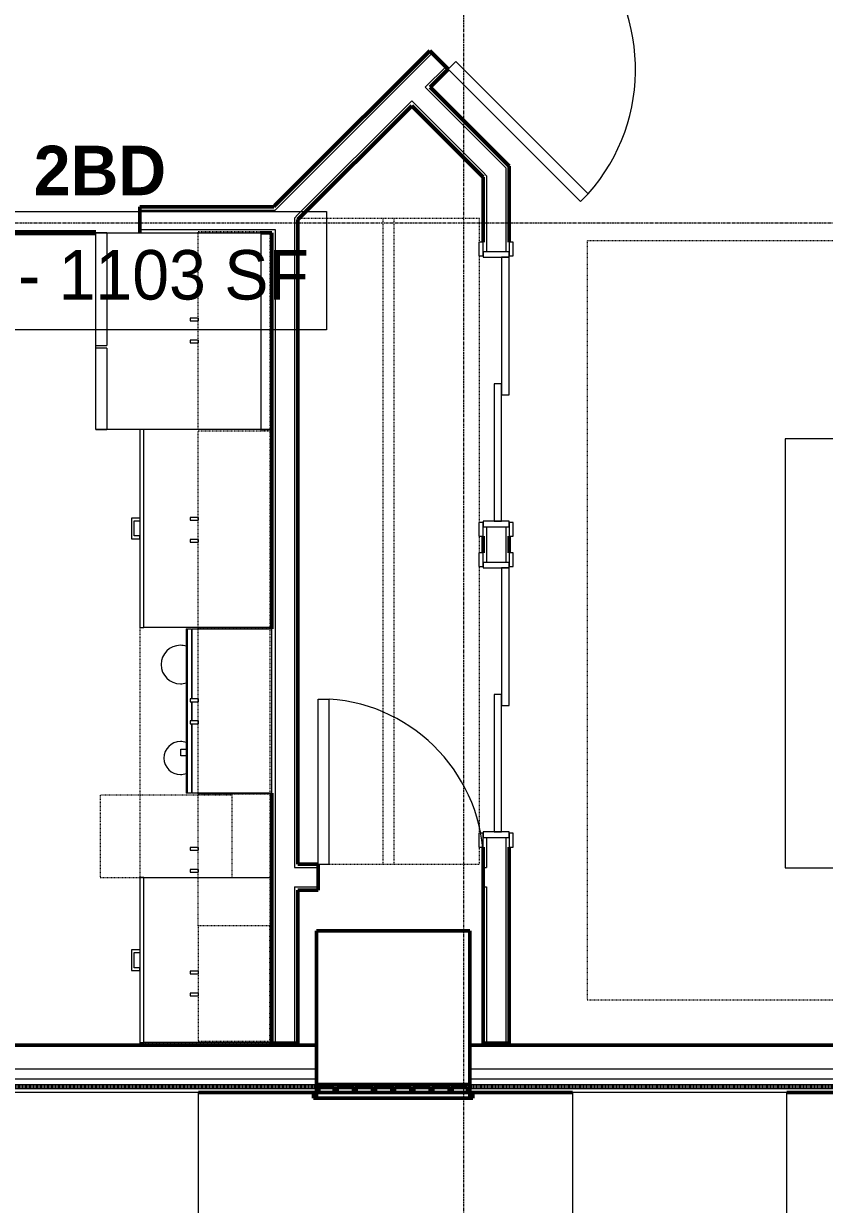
# Model space of a CAD drawing. Header units: inches. Extents: x -4266 to -1814, y 9706 to 12441.
# Drawn here: x -3561.4 to -3415.8, y 9988.8 to 10203.5 of the extents above; entities that cross this region are included whole.
import ezdxf

# ---------------------------------------------------------------- set-up
doc = ezdxf.new("R2010")
doc.units = ezdxf.units.IN
doc.header["$MEASUREMENT"] = 0
for name, pattern in [('Dash', [0.25, 0.125, -0.125]), ('Dash 1_16_', [0.125, 0.0625, -0.0625]), ('Grid Line 1_2_', [0.875, 0.5, -0.125, 0.125, -0.125])]:
    doc.linetypes.add(name, pattern=pattern)
for name, color, linetype, lineweight in [('A-AREA-1', 90, 'Continuous', 70), ('A-AREA-IDEN', 2, 'Continuous', 9), ('A-DOOR-1', 7, 'Continuous', 9), ('A-DOOR-2', 50, 'Continuous', 20), ('A-DOOR-FRAM-1', 50, 'Continuous', 20), ('A-GENM-3', 250, 'Continuous', 50), ('A-WALL-3', 250, 'Continuous', 50), ('A-WALL-4', 10, 'Continuous', 13), ('C-PROP-LINE-2', 91, 'Dash 1_16_', 50), ('E-ELEC-EQPM-1', 7, 'Continuous', 9), ('I-FURN-1', 7, 'Continuous', 9), ('I-FURN-HDLN-1', 7, 'Dash', 9), ('Q-CASE-2', 7, 'Continuous', 9), ('Q-CASE-4', 7, 'Dash', 9), ('Q-CASE-HDLN-1', 7, 'Dash', 9), ('Q-SPCQ-2', 7, 'Continuous', 9), ('S-GRID-1', 1, 'Grid Line 1_2_', 9)]:
    doc.layers.add(name, color=color, linetype=linetype, lineweight=lineweight)
doc.styles.add('Century Gothic', font='ufonts.com_century-gothic.ttf', dxfattribs={"height": 9})
doc.styles.add('Century Gothic_B', font='GOTHICB.TTF', dxfattribs={"height": 9})

msp = doc.modelspace()

# ---------------------------------------------------------------- linework, layer by layer
at = {"layer": 'A-AREA-1'}
msp.add_line((-3548.24874, 10165.41848), (-3618.24874, 10165.41848), dxfattribs=at)
at = {"layer": 'A-AREA-IDEN', "flags": 128}
msp.add_lwpolyline([(-3588.78582, 10169.28047), (-3506.28818, 10169.28047), (-3506.28818, 10147.78441), (-3588.78582, 10147.78441)], close=True, dxfattribs=at)
at = {"layer": 'A-DOOR-1'}
for p, q in [((-3477.84874, 10163.73503), (-3478.59874, 10163.73503)), ((-3478.59874, 10163.73503), (-3478.59874, 10161.23503)), ((-3477.84874, 10161.23503), (-3477.84874, 10163.73503)), ((-3472.34874, 10163.73503), (-3473.09874, 10163.73503)), ((-3473.09874, 10163.73503), (-3473.09874, 10161.23503)), ((-3472.34874, 10161.23503), (-3472.34874, 10163.73503)), ((-3478.59874, 10161.23503), (-3477.84874, 10161.23503)), ((-3473.09874, 10161.23503), (-3472.34874, 10161.23503)), ((-3477.84874, 10112.73503), (-3478.59874, 10112.73503)), ((-3478.59874, 10112.73503), (-3478.59874, 10110.23503)), ((-3477.84874, 10110.23503), (-3477.84874, 10112.73503)), ((-3472.34874, 10112.73503), (-3473.09874, 10112.73503)), ((-3473.09874, 10112.73503), (-3473.09874, 10110.23503)), ((-3472.34874, 10110.23503), (-3472.34874, 10112.73503)), ((-3478.59874, 10110.23503), (-3477.84874, 10110.23503)), ((-3473.09874, 10110.23503), (-3472.34874, 10110.23503)), ((-3477.84874, 10107.23503), (-3478.59874, 10107.23503)), ((-3478.59874, 10107.23503), (-3478.59874, 10104.73503)), ((-3477.84874, 10104.73503), (-3477.84874, 10107.23503)), ((-3472.34874, 10107.23503), (-3473.09874, 10107.23503)), ((-3473.09874, 10107.23503), (-3473.09874, 10104.73503)), ((-3472.34874, 10104.73503), (-3472.34874, 10107.23503)), ((-3478.59874, 10104.73503), (-3477.84874, 10104.73503)), ((-3473.09874, 10104.73503), (-3472.34874, 10104.73503)), ((-3477.84874, 10056.23503), (-3478.59874, 10056.23503)), ((-3478.59874, 10056.23503), (-3478.59874, 10053.73503)), ((-3477.84874, 10053.73503), (-3477.84874, 10056.23503)), ((-3472.34874, 10056.23503), (-3473.09874, 10056.23503)), ((-3473.09874, 10056.23503), (-3473.09874, 10053.73503)), ((-3472.34874, 10053.73503), (-3472.34874, 10056.23503)), ((-3478.59874, 10053.73503), (-3477.84874, 10053.73503)), ((-3473.09874, 10053.73503), (-3472.34874, 10053.73503))]:
    msp.add_line(p, q, dxfattribs=at)
for centre, radius, start, end in [((-3484.1902, 10195.14496), 34.06659, 318.365687, 45), ((-3507.81367, 10050.6394), 30.06659, 0, 86.1859252)]:
    msp.add_arc(centre, radius, start, end, dxfattribs=at)
at = {"layer": 'A-DOOR-2'}
for p, q in [((-3484.1902, 10195.14496), (-3482.77598, 10196.55917)), ((-3482.77598, 10196.55917), (-3458.72881, 10172.512)), ((-3484.1902, 10195.14496), (-3460.14303, 10171.09779)), ((-3460.14303, 10171.09779), (-3458.72881, 10172.512)), ((-3473.09874, 10160.98503), (-3474.47374, 10160.98503)), ((-3474.47374, 10160.98503), (-3474.47374, 10135.98503)), ((-3473.09874, 10135.98503), (-3473.09874, 10160.98503)), ((-3474.47374, 10137.98503), (-3475.84874, 10137.98503)), ((-3475.84874, 10137.98503), (-3475.84874, 10112.98503)), ((-3474.47374, 10112.98503), (-3474.47374, 10137.98503)), ((-3474.47374, 10135.98503), (-3473.09874, 10135.98503)), ((-3475.84874, 10112.98503), (-3474.47374, 10112.98503)), ((-3473.09874, 10104.48503), (-3474.47374, 10104.48503)), ((-3474.47374, 10104.48503), (-3474.47374, 10079.48503)), ((-3473.09874, 10079.48503), (-3473.09874, 10104.48503)), ((-3507.81367, 10080.6394), (-3505.81367, 10080.6394)), ((-3507.81367, 10050.6394), (-3507.81367, 10080.6394)), ((-3505.81367, 10050.6394), (-3505.81367, 10080.6394)), ((-3474.47374, 10081.48503), (-3475.84874, 10081.48503)), ((-3475.84874, 10081.48503), (-3475.84874, 10056.48503)), ((-3474.47374, 10056.48503), (-3474.47374, 10081.48503)), ((-3474.47374, 10079.48503), (-3473.09874, 10079.48503)), ((-3475.84874, 10056.48503), (-3474.47374, 10056.48503)), ((-3507.81367, 10050.6394), (-3505.81367, 10050.6394))]:
    msp.add_line(p, q, dxfattribs=at)
at = {"layer": 'A-DOOR-FRAM-1'}
for p, q in [((-3473.09874, 10161.98503), (-3477.84874, 10161.98503)), ((-3477.84874, 10161.98503), (-3477.84874, 10160.98503)), ((-3473.09874, 10160.98503), (-3473.09874, 10161.98503)), ((-3477.84874, 10160.98503), (-3473.09874, 10160.98503)), ((-3473.09874, 10112.98503), (-3477.84874, 10112.98503)), ((-3477.84874, 10112.98503), (-3477.84874, 10111.98503)), ((-3477.84874, 10111.98503), (-3473.09874, 10111.98503)), ((-3473.09874, 10111.98503), (-3473.09874, 10112.98503)), ((-3473.09874, 10105.48503), (-3477.84874, 10105.48503)), ((-3477.84874, 10105.48503), (-3477.84874, 10104.48503)), ((-3473.09874, 10104.48503), (-3473.09874, 10105.48503)), ((-3477.84874, 10104.48503), (-3473.09874, 10104.48503)), ((-3473.09874, 10056.48503), (-3477.84874, 10056.48503)), ((-3477.84874, 10056.48503), (-3477.84874, 10055.48503)), ((-3473.09874, 10055.48503), (-3473.09874, 10056.48503)), ((-3477.84874, 10055.48503), (-3473.09874, 10055.48503))]:
    msp.add_line(p, q, dxfattribs=at)
at = {"layer": 'A-GENM-3'}
for p, q in [((-3480.24874, 10038.5269), (-3508.12374, 10038.5269)), ((-3508.12374, 10038.5269), (-3508.12374, 10009.0894)), ((-3480.24874, 10009.0894), (-3480.24874, 10038.5269)), ((-3508.12374, 10009.0894), (-3508.68624, 10009.0894)), ((-3508.68624, 10009.0894), (-3508.68624, 10008.0894)), ((-3480.24874, 10009.0894), (-3508.12374, 10009.0894)), ((-3508.12374, 10009.0894), (-3508.12374, 10008.0894)), ((-3508.12374, 10008.0894), (-3508.12374, 10009.0894)), ((-3508.12374, 10009.0894), (-3507.68624, 10009.0894)), ((-3507.68624, 10009.0894), (-3507.68624, 10010.0894)), ((-3507.68624, 10010.0894), (-3504.88936, 10010.0894)), ((-3504.88936, 10010.0894), (-3504.88936, 10009.0894)), ((-3504.88936, 10009.0894), (-3504.38936, 10009.0894)), ((-3504.38936, 10009.0894), (-3504.38936, 10010.0894)), ((-3504.38936, 10010.0894), (-3501.40499, 10010.0894)), ((-3501.40499, 10010.0894), (-3501.40499, 10009.0894)), ((-3501.40499, 10009.0894), (-3500.90499, 10009.0894)), ((-3500.90499, 10009.0894), (-3500.90499, 10010.0894)), ((-3500.90499, 10010.0894), (-3497.92061, 10010.0894)), ((-3497.92061, 10010.0894), (-3497.92061, 10009.0894)), ((-3497.92061, 10009.0894), (-3497.42061, 10009.0894)), ((-3497.42061, 10009.0894), (-3497.42061, 10010.0894)), ((-3497.42061, 10010.0894), (-3494.43624, 10010.0894)), ((-3494.43624, 10010.0894), (-3494.43624, 10009.0894)), ((-3494.43624, 10009.0894), (-3493.93624, 10009.0894)), ((-3493.93624, 10009.0894), (-3493.93624, 10010.0894)), ((-3493.93624, 10010.0894), (-3490.95186, 10010.0894)), ((-3490.95186, 10010.0894), (-3490.95186, 10009.0894)), ((-3490.95186, 10009.0894), (-3490.45186, 10009.0894)), ((-3490.45186, 10009.0894), (-3490.45186, 10010.0894)), ((-3490.45186, 10010.0894), (-3487.46749, 10010.0894)), ((-3487.46749, 10010.0894), (-3487.46749, 10009.0894)), ((-3487.46749, 10009.0894), (-3486.96749, 10009.0894)), ((-3486.96749, 10009.0894), (-3486.96749, 10010.0894)), ((-3486.96749, 10010.0894), (-3483.98311, 10010.0894)), ((-3483.98311, 10010.0894), (-3483.98311, 10009.0894)), ((-3483.98311, 10009.0894), (-3483.48311, 10009.0894)), ((-3483.48311, 10009.0894), (-3483.48311, 10010.0894)), ((-3483.48311, 10010.0894), (-3480.68624, 10010.0894)), ((-3480.68624, 10010.0894), (-3480.68624, 10009.0894)), ((-3480.68624, 10009.0894), (-3480.24874, 10009.0894)), ((-3480.24874, 10008.0894), (-3480.24874, 10009.0894)), ((-3479.68624, 10009.0894), (-3480.24874, 10009.0894)), ((-3480.24874, 10009.0894), (-3480.24874, 10008.0894)), ((-3479.68624, 10008.0894), (-3479.68624, 10009.0894)), ((-3508.68624, 10008.0894), (-3508.12374, 10008.0894)), ((-3508.12374, 10008.0894), (-3480.24874, 10008.0894)), ((-3480.24874, 10008.0894), (-3479.68624, 10008.0894))]:
    msp.add_line(p, q, dxfattribs=at)
at = {"layer": 'A-WALL-3'}
for p, q in [((-3487.54896, 10198.50372), (-3511.49874, 10174.55394)), ((-3484.1902, 10195.14496), (-3487.54896, 10198.50372)), ((-3487.46057, 10191.87459), (-3484.1902, 10195.14496)), ((-3477.84874, 10182.26276), (-3487.46057, 10191.87459)), ((-3511.49874, 10167.83642), (-3490.81932, 10188.51583)), ((-3490.81932, 10188.51583), (-3477.84874, 10175.54525)), ((-3473.72374, 10178.13776), (-3477.84874, 10182.26276)), ((-3473.09874, 10177.51276), (-3473.72374, 10178.13776)), ((-3473.09874, 10163.73503), (-3473.09874, 10177.51276)), ((-3511.49874, 10174.55394), (-3515.62374, 10170.42894)), ((-3477.84874, 10175.54525), (-3477.84874, 10163.73503)), ((-3515.8842, 10170.16848), (-3540.24874, 10170.16848)), ((-3540.24874, 10170.16848), (-3540.24874, 10165.41848)), ((-3515.62374, 10170.42894), (-3515.8842, 10170.16848)), ((-3511.49874, 10050.6394), (-3511.49874, 10167.83642)), ((-3518.24874, 10165.41848), (-3516.24874, 10165.41848)), ((-3516.24874, 10165.41848), (-3516.24874, 10093.41848)), ((-3477.84874, 10110.23503), (-3477.84874, 10107.23503)), ((-3473.09874, 10107.23503), (-3473.09874, 10110.23503)), ((-3516.24874, 10063.53659), (-3516.24874, 10018.0894)), ((-3477.84874, 10053.73503), (-3477.84874, 10050.6394)), ((-3473.09874, 10018.0894), (-3473.09874, 10053.73503)), ((-3507.81367, 10050.6394), (-3511.49874, 10050.6394)), ((-3507.81367, 10045.8894), (-3507.81367, 10050.6394)), ((-3477.84874, 10050.6394), (-3477.81367, 10050.6394)), ((-3477.81367, 10050.6394), (-3477.81367, 10045.8894)), ((-3511.49874, 10018.0894), (-3511.49874, 10045.8894)), ((-3511.49874, 10045.8894), (-3507.81367, 10045.8894)), ((-3477.81367, 10045.8894), (-3477.84874, 10045.8894)), ((-3477.84874, 10045.8894), (-3477.84874, 10018.0894)), ((-3508.12374, 10017.7144), (-3769.16202, 10017.7144)), ((-3516.24874, 10018.0894), (-3511.49874, 10018.0894)), ((-3508.12374, 10010.5894), (-3508.12374, 10017.7144)), ((-3406.98467, 10017.7144), (-3480.24874, 10017.7144)), ((-3480.24874, 10017.7144), (-3480.24874, 10010.5894)), ((-3477.84874, 10018.0894), (-3473.09874, 10018.0894)), ((-3529.58826, 10009.0894), (-3461.58826, 10009.0894)), ((-3480.24874, 10010.5894), (-3508.12374, 10010.5894)), ((-3422.58826, 10009.0894), (-3405.42217, 10009.0894))]:
    msp.add_line(p, q, dxfattribs=at)
at = {"layer": 'A-WALL-4'}
for p, q in [((-3511.49874, 10173.67005), (-3487.10701, 10198.06178)), ((-3488.34445, 10191.87459), (-3484.63214, 10195.5869)), ((-3487.90251, 10191.43265), (-3488.34445, 10191.87459)), ((-3487.90251, 10191.43265), (-3477.84874, 10181.37888)), ((-3511.49874, 10168.72031), (-3490.81932, 10189.39972)), ((-3490.37738, 10188.95778), (-3490.81932, 10189.39972)), ((-3490.37738, 10188.95778), (-3477.84874, 10176.42913)), ((-3477.84874, 10181.37888), (-3477.22374, 10180.75388)), ((-3477.22374, 10180.75388), (-3473.72374, 10177.25388)), ((-3477.84874, 10176.42913), (-3477.22374, 10175.80413)), ((-3473.72374, 10177.25388), (-3473.72374, 10161.98503)), ((-3477.22374, 10175.80413), (-3477.22374, 10161.98503)), ((-3515.62374, 10169.54505), (-3512.12374, 10173.04505)), ((-3512.12374, 10173.04505), (-3511.49874, 10173.67005)), ((-3540.24874, 10169.54348), (-3516.24874, 10169.54348)), ((-3516.24874, 10169.54348), (-3515.62374, 10169.54348)), ((-3512.12374, 10168.09531), (-3511.49874, 10168.72031)), ((-3512.12374, 10168.09531), (-3512.12374, 10050.0144)), ((-3540.24874, 10166.04348), (-3516.24874, 10166.04348)), ((-3516.24874, 10166.04348), (-3515.62374, 10166.04348)), ((-3515.62374, 10166.04348), (-3515.62374, 10018.0894)), ((-3477.22374, 10111.98503), (-3477.22374, 10105.48503)), ((-3473.72374, 10111.98503), (-3473.72374, 10105.48503)), ((-3477.22374, 10055.48503), (-3477.22374, 10050.0144)), ((-3473.72374, 10055.48503), (-3473.72374, 10018.0894)), ((-3512.12374, 10050.0144), (-3511.49874, 10050.0144)), ((-3511.49874, 10050.0144), (-3507.81367, 10050.0144)), ((-3477.81367, 10050.0144), (-3477.22374, 10050.0144)), ((-3512.12374, 10046.5144), (-3512.12374, 10018.0894)), ((-3512.12374, 10046.5144), (-3511.49874, 10046.5144)), ((-3511.49874, 10046.5144), (-3507.81367, 10046.5144)), ((-3477.81367, 10046.5144), (-3477.22374, 10046.5144)), ((-3477.22374, 10046.5144), (-3477.22374, 10018.0894)), ((-3770.72452, 10013.4019), (-3508.12374, 10013.4019)), ((-3480.24874, 10013.4019), (-3405.42217, 10013.4019)), ((-3770.72452, 10011.5894), (-3508.12374, 10011.5894)), ((-3480.24874, 10011.5894), (-3405.42217, 10011.5894)), ((-3770.72452, 10010.5894), (-3508.12374, 10010.5894)), ((-3770.72452, 10009.8394), (-3405.42217, 10009.8394)), ((-3480.24874, 10010.5894), (-3405.42217, 10010.5894))]:
    msp.add_line(p, q, dxfattribs=at)
at = {"layer": 'C-PROP-LINE-2'}
msp.add_line((-2099.26202, 10010.0894), (-3832.16202, 10010.0894), dxfattribs=at)
at = {"layer": 'E-ELEC-EQPM-1'}
for p, q in [((-3529.58826, 10009.0894), (-3568.58826, 10009.0894)), ((-3529.58826, 9973.0894), (-3529.58826, 10009.0894)), ((-3461.58826, 10009.0894), (-3461.58826, 9973.0894)), ((-3422.58826, 10009.0894), (-3461.58826, 10009.0894)), ((-3422.58826, 9973.0894), (-3422.58826, 10009.0894))]:
    msp.add_line(p, q, dxfattribs=at)
at = {"layer": 'I-FURN-1'}
for p, q in [((-3342.97374, 10127.9769), (-3422.89005, 10127.9769)), ((-3422.89005, 10127.9769), (-3422.89005, 10049.9769)), ((-3422.89005, 10049.9769), (-3342.97374, 10049.9769))]:
    msp.add_line(p, q, dxfattribs=at)
at = {"layer": 'I-FURN-HDLN-1'}
for p, q in [((-3458.89005, 10163.9769), (-3458.89005, 10025.9769)), ((-3342.97374, 10163.9769), (-3458.89005, 10163.9769)), ((-3458.89005, 10025.9769), (-3342.97374, 10025.9769))]:
    msp.add_line(p, q, dxfattribs=at)
at = {"layer": 'Q-CASE-2'}
for p, q in [((-3531.12299, 10149.90692), (-3531.12299, 10149.41848)), ((-3529.62374, 10149.90692), (-3531.12299, 10149.90692)), ((-3531.12299, 10149.41848), (-3529.62374, 10149.41848)), ((-3529.62374, 10149.90692), (-3529.62374, 10149.41848)), ((-3531.12299, 10145.90692), (-3531.12299, 10145.41848)), ((-3529.62374, 10145.90692), (-3531.12299, 10145.90692)), ((-3531.12299, 10145.41848), (-3529.62374, 10145.41848)), ((-3529.62374, 10145.90692), (-3529.62374, 10145.41848)), ((-3540.24874, 10129.66848), (-3540.24874, 10093.66848)), ((-3539.49874, 10093.66848), (-3539.49874, 10129.66848)), ((-3518.24874, 10129.66848), (-3516.24874, 10129.66848)), ((-3540.24874, 10113.54348), (-3541.74874, 10113.54348)), ((-3541.74874, 10113.54348), (-3541.74874, 10109.79348)), ((-3541.24936, 10113.0441), (-3540.24874, 10113.0441)), ((-3541.24936, 10110.29285), (-3541.24936, 10113.0441)), ((-3540.24874, 10113.54348), (-3540.24874, 10113.0441)), ((-3531.12299, 10113.65692), (-3531.12299, 10113.16848)), ((-3529.62374, 10113.65692), (-3531.12299, 10113.65692)), ((-3531.12299, 10113.16848), (-3529.62374, 10113.16848)), ((-3529.62374, 10113.65692), (-3529.62374, 10113.16848)), ((-3541.74874, 10109.79348), (-3540.24874, 10109.79348)), ((-3540.24874, 10110.29285), (-3541.24936, 10110.29285)), ((-3540.24874, 10109.79348), (-3540.24874, 10110.29285)), ((-3531.12299, 10109.65692), (-3531.12299, 10109.16848)), ((-3529.62374, 10109.65692), (-3531.12299, 10109.65692)), ((-3529.62374, 10109.65692), (-3529.62374, 10109.16848)), ((-3531.12299, 10109.16848), (-3529.62374, 10109.16848)), ((-3540.24874, 10093.66848), (-3539.49874, 10093.66848)), ((-3516.24874, 10093.66848), (-3539.49874, 10093.66848)), ((-3531.84808, 10093.41848), (-3531.84808, 10063.53659)), ((-3531.84808, 10093.41848), (-3531.64244, 10093.41848)), ((-3531.64244, 10093.41848), (-3530.85504, 10093.41848)), ((-3531.64244, 10093.41848), (-3531.64244, 10063.53659)), ((-3530.85504, 10093.41848), (-3530.85504, 10080.65692)), ((-3530.73693, 10093.41848), (-3516.24874, 10093.41848)), ((-3530.73693, 10080.65692), (-3530.73693, 10093.41848)), ((-3516.24874, 10063.53659), (-3516.24874, 10093.41848)), ((-3531.12299, 10080.65692), (-3531.12299, 10080.16848)), ((-3529.62374, 10080.65692), (-3531.12299, 10080.65692)), ((-3531.12299, 10080.16848), (-3529.62374, 10080.16848)), ((-3530.85504, 10080.16848), (-3530.85504, 10076.65692)), ((-3530.73693, 10076.65692), (-3530.73693, 10080.16848)), ((-3529.62374, 10080.65692), (-3529.62374, 10080.16848)), ((-3531.12299, 10076.65692), (-3531.12299, 10076.16848)), ((-3529.62374, 10076.65692), (-3531.12299, 10076.65692)), ((-3531.12299, 10076.16848), (-3529.62374, 10076.16848)), ((-3530.85504, 10076.16848), (-3530.85504, 10063.53659)), ((-3530.73693, 10063.53659), (-3530.73693, 10076.16848)), ((-3529.62374, 10076.65692), (-3529.62374, 10076.16848)), ((-3532.84788, 10071.52871), (-3532.84788, 10070.3366)), ((-3532.79872, 10071.52871), (-3531.88352, 10071.52871)), ((-3531.88352, 10070.3366), (-3532.79872, 10070.3366)), ((-3531.64244, 10063.53659), (-3531.84808, 10063.53659)), ((-3530.85504, 10063.53659), (-3531.64244, 10063.53659)), ((-3516.24874, 10063.53659), (-3530.73693, 10063.53659)), ((-3531.12299, 10053.65692), (-3531.12299, 10053.16848)), ((-3529.62374, 10053.65692), (-3531.12299, 10053.65692)), ((-3531.12299, 10053.16848), (-3529.62374, 10053.16848)), ((-3529.62374, 10053.65692), (-3529.62374, 10053.16848)), ((-3531.12299, 10049.65692), (-3531.12299, 10049.16848)), ((-3529.62374, 10049.65692), (-3531.12299, 10049.65692)), ((-3529.62374, 10049.65692), (-3529.62374, 10049.16848)), ((-3540.24874, 10048.16848), (-3540.24874, 10018.16848)), ((-3539.49874, 10048.16848), (-3540.24874, 10048.16848)), ((-3539.49874, 10018.16848), (-3539.49874, 10048.16848)), ((-3539.49874, 10048.16848), (-3516.24874, 10048.16848)), ((-3531.12299, 10049.16848), (-3529.62374, 10049.16848)), ((-3540.24874, 10035.04348), (-3541.74874, 10035.04348)), ((-3541.74874, 10035.04348), (-3541.74874, 10031.29348)), ((-3541.24936, 10034.5441), (-3540.24874, 10034.5441)), ((-3541.24936, 10031.79285), (-3541.24936, 10034.5441)), ((-3540.24874, 10035.04348), (-3540.24874, 10034.5441)), ((-3541.74874, 10031.29348), (-3540.24874, 10031.29348)), ((-3540.24874, 10031.79285), (-3541.24936, 10031.79285)), ((-3540.24874, 10031.29348), (-3540.24874, 10031.79285)), ((-3529.62374, 10031.16848), (-3531.12299, 10031.16848)), ((-3531.12299, 10031.16848), (-3531.12299, 10030.68003)), ((-3531.12299, 10030.68003), (-3529.62374, 10030.68003)), ((-3529.62374, 10031.16848), (-3529.62374, 10030.68003)), ((-3529.62374, 10027.16848), (-3531.12299, 10027.16848)), ((-3531.12299, 10027.16848), (-3531.12299, 10026.68003)), ((-3531.12299, 10026.68003), (-3529.62374, 10026.68003)), ((-3529.62374, 10027.16848), (-3529.62374, 10026.68003)), ((-3540.24874, 10018.16848), (-3539.49874, 10018.16848)), ((-3516.24874, 10018.16848), (-3539.49874, 10018.16848))]:
    msp.add_line(p, q, dxfattribs=at)
at = {"layer": 'Q-CASE-4'}
for p, q in [((-3529.62374, 10165.66848), (-3516.62374, 10165.66848)), ((-3529.62374, 10129.66848), (-3529.62374, 10165.66848)), ((-3516.62374, 10165.66848), (-3516.62374, 10129.66848)), ((-3516.62374, 10129.66848), (-3529.62374, 10129.66848)), ((-3529.62374, 10129.41848), (-3516.62374, 10129.41848)), ((-3529.62374, 10093.41848), (-3529.62374, 10129.41848)), ((-3516.62374, 10129.41848), (-3516.62374, 10093.41848)), ((-3529.62374, 10093.41848), (-3516.62374, 10093.41848)), ((-3529.62374, 10063.41848), (-3529.62374, 10093.41848)), ((-3516.62374, 10093.41848), (-3529.62374, 10093.41848)), ((-3516.62374, 10093.41848), (-3516.62374, 10063.41848)), ((-3523.43624, 10063.16848), (-3547.43624, 10063.16848)), ((-3547.43624, 10063.16848), (-3547.43624, 10048.16848)), ((-3516.62374, 10063.41848), (-3529.62374, 10063.41848)), ((-3529.62374, 10063.41848), (-3516.62374, 10063.41848)), ((-3529.62374, 10039.41848), (-3529.62374, 10063.41848)), ((-3523.43624, 10048.16848), (-3523.43624, 10063.16848)), ((-3516.62374, 10063.41848), (-3516.62374, 10039.41848)), ((-3547.43624, 10048.16848), (-3523.43624, 10048.16848)), ((-3516.62374, 10039.41848), (-3529.62374, 10039.41848)), ((-3529.62374, 10039.41848), (-3529.62374, 10018.41848)), ((-3516.62374, 10039.41848), (-3529.62374, 10039.41848)), ((-3516.62374, 10018.41848), (-3516.62374, 10039.41848)), ((-3529.62374, 10018.41848), (-3516.62374, 10018.41848))]:
    msp.add_line(p, q, dxfattribs=at)
at = {"layer": 'Q-CASE-HDLN-1'}
for p, q in [((-3478.49874, 10168.01893), (-3511.49874, 10168.01893)), ((-3511.49874, 10168.01893), (-3511.49874, 10050.6394)), ((-3495.99874, 10050.6394), (-3495.99874, 10168.01893)), ((-3493.99874, 10050.6394), (-3493.99874, 10168.01893)), ((-3478.49874, 10163.73503), (-3478.49874, 10168.01893)), ((-3478.49874, 10112.73503), (-3478.49874, 10161.23503)), ((-3540.24874, 10129.66848), (-3540.24874, 10018.0894)), ((-3516.24874, 10129.66848), (-3518.24874, 10129.66848)), ((-3478.49874, 10107.23503), (-3478.49874, 10110.23503)), ((-3478.49874, 10056.23503), (-3478.49874, 10104.73503)), ((-3478.49874, 10050.6394), (-3478.49874, 10053.73503)), ((-3511.49874, 10050.6394), (-3478.49874, 10050.6394)), ((-3540.24874, 10018.0894), (-3516.24874, 10018.0894))]:
    msp.add_line(p, q, dxfattribs=at)
at = {"layer": 'Q-SPCQ-2'}
for p, q in [((-3548.24874, 10165.41848), (-3518.24874, 10165.41848)), ((-3548.24874, 10129.66848), (-3548.24874, 10165.41848)), ((-3548.24874, 10144.91848), (-3548.24874, 10165.41848)), ((-3546.24874, 10165.41848), (-3548.24874, 10165.41848)), ((-3546.24874, 10165.41848), (-3546.24874, 10144.91848)), ((-3518.24874, 10165.41848), (-3518.24874, 10129.66848)), ((-3548.24874, 10144.91848), (-3546.24874, 10144.91848)), ((-3548.24874, 10129.66848), (-3548.24874, 10144.41848)), ((-3546.24874, 10144.41848), (-3548.24874, 10144.41848)), ((-3546.24874, 10144.41848), (-3546.24874, 10129.66848)), ((-3518.24874, 10129.66848), (-3548.24874, 10129.66848)), ((-3548.24874, 10129.66848), (-3546.24874, 10129.66848)), ((-3516.87374, 10063.53659), (-3516.87374, 10063.41848))]:
    msp.add_line(p, q, dxfattribs=at)
for centre, radius, start, end in [((-3532.87374, 10086.91848), 3.5, 90, 270), ((-3532.87374, 10086.91848), 3.5, 72.7453823, 90), ((-3532.87374, 10086.91848), 3.5, 51.6988405, 54.0392396), ((-3532.87374, 10086.91848), 3.5, 305.9607604, 308.3011595), ((-3532.87374, 10086.91848), 3.5, 270, 287.3058444), ((-3532.87374, 10069.91848), 3, 90, 270), ((-3532.87374, 10069.91848), 3, 69.7379658, 90), ((-3532.87374, 10069.91848), 3, 43.7121863, 46.6217424), ((-3532.87374, 10069.91848), 3, 270, 290.2620342), ((-3532.87374, 10069.91848), 3, 313.3782576, 316.2878137)]:
    msp.add_arc(centre, radius, start, end, dxfattribs=at)
at = {"layer": 'S-GRID-1'}
for p, q in [((-3481.32374, 9836.17969), (-3481.32374, 12376.79045)), ((-1814.20638, 10167.1894), (-4168.71446, 10167.1894))]:
    msp.add_line(p, q, dxfattribs=at)

# ---------------------------------------------------------------- texts
at = {"layer": 'A-AREA-IDEN', "char_height": 9, "attachment_point": 1}
for s, insert, width, style in [('2BD', (-3559.537, 10181.24862), 28.785, 'Century Gothic_B'), ('127 - 1103 SF', (-3585.78582, 10162.28047), 92.415, 'Century Gothic')]:
    msp.add_mtext(s, dxfattribs=dict(at, insert=insert, width=width, style=style))

doc.saveas('drawing.dxf')
